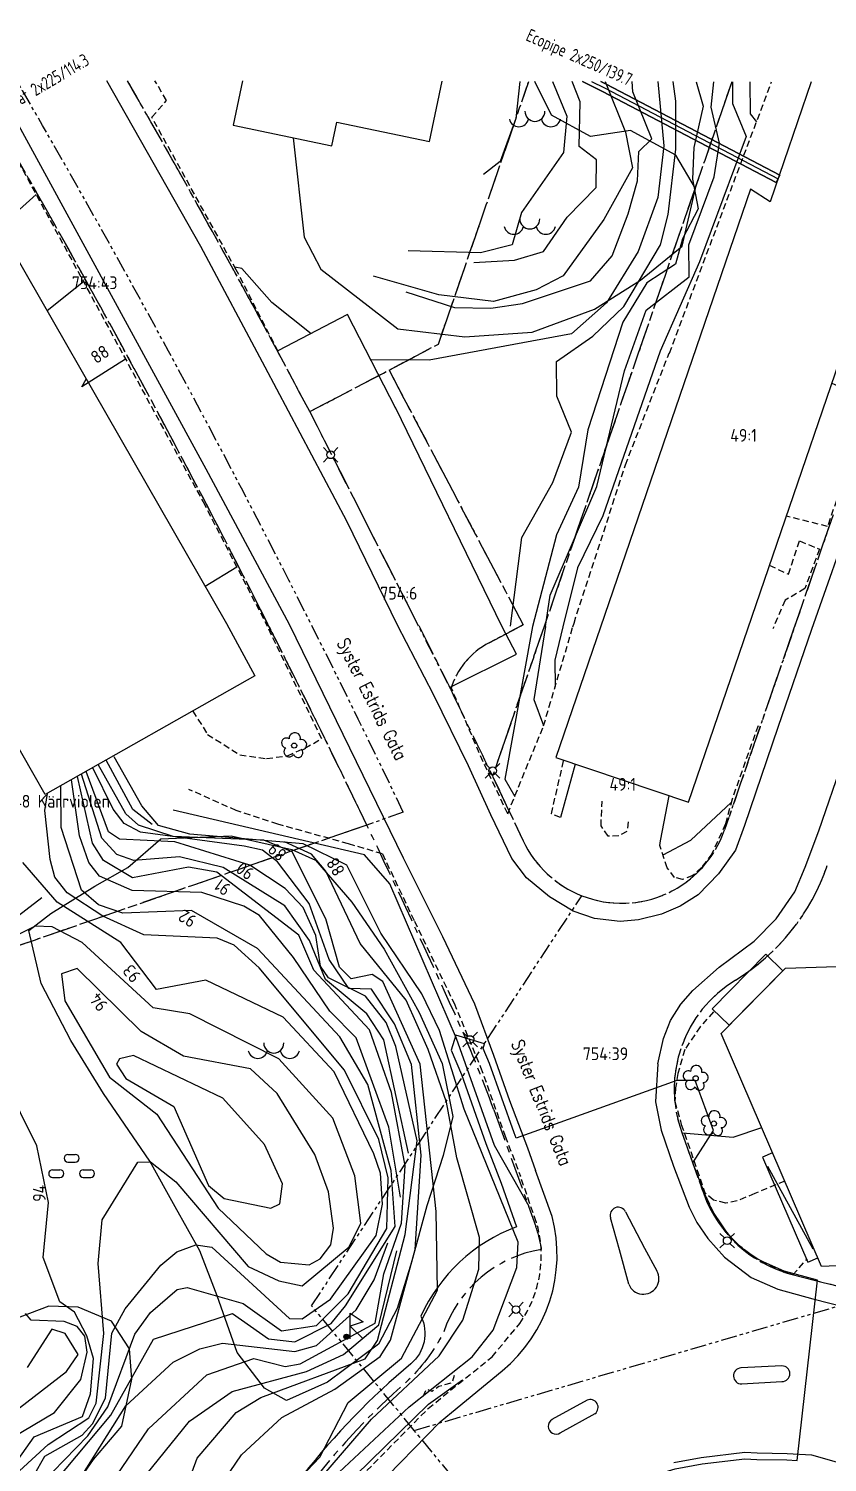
# Model space of a CAD drawing. Header units: metres. Extents: x 148035 to 148980, y 6395313 to 6395676.
# Drawn here: x 148298.3 to 148360.6, y 6395563.7 to 6395675.6 of the extents above; entities that cross this region are included whole.
import ezdxf
from ezdxf.enums import TextEntityAlignment as Align

# ---------------------------------------------------------------- set-up
doc = ezdxf.new("R2010")
doc.units = ezdxf.units.M
for name, pattern in [('CENTERX2', [4, 2.5, -0.5, 0.5, -0.5]), ('DASHED', [0.75, 0.5, -0.25]), ('PHANTOM', [2.5, 1.25, -0.25, 0.25, -0.25, 0.25, -0.25])]:
    doc.linetypes.add(name, pattern=pattern)
for name, color, linetype in [('M-BEF-BELYSNINGSSTOLPE', 4, 'Continuous'), ('M-BEF-BERGLINJE', 4, 'DASHED'), ('M-BEF-FV', 4, 'FJARRVARME'), ('M-BEF-FV-TEXT', 1, 'Continuous'), ('M-BEF-MARKLINJE', 4, 'Continuous'), ('M-BEF-MUR', 4, 'Stödmur'), ('M-BEF-NIVÅKURVA-PRIMÄR-0.5M', 250, 'Continuous'), ('M-BEF-NIVÅKURVA-PRIMÄR-1.0M', 250, 'Continuous'), ('M-BEF-STAKET', 4, 'STAKET'), ('M-BEF-STOLPAR-INMÄTT', 4, 'Continuous'), ('M-BEF-TRÄD', 4, 'Continuous'), ('M-BEF-VÄGKANT', 13, 'DASHED'), ('M-BEF-VÄGKANTSTÖD', 13, 'Continuous'), ('M-FASTIGHETSBETECKNING', 3, 'Continuous'), ('M-GATUNAMN', 3, 'Continuous'), ('M-GR-ANVÄNDNINGSGRÄNS', 4, 'CENTERX2'), ('M-GR-ARBETSOMRÅDESGRÄNS', 7, 'ARBETSOMR_GR'), ('M-GR-FASTIGHETSGRÄNS', 3, 'PHANTOM'), ('M-HUS-YTTER', 3, 'Continuous')]:
    doc.layers.add(name, color=color, linetype=linetype)
doc.styles.add('ISO', font='iso.shx', dxfattribs={"height": 2.5})
doc.styles.add('SIMPLEX8', font='simplex.shx', dxfattribs={"width": 0.8})
doc.linetypes.add('ARBETSOMR_GR', pattern='A,0.5,-0.2,["+",Standard,S=0.1,R=0,X=-0.1,Y=-0.05],-0.2', length=0.9)
doc.linetypes.add('FJARRVARME', pattern='A,0.5,-0.2,["FV",Standard,S=0.1,R=0,X=-0.1,Y=-0.05],-0.2', length=0.9)
doc.linetypes.add('STAKET', pattern='A,7,[134,morastr.shx,S=0.8,R=0,X=0,Y=0],0.6,[134,morastr.shx,S=0.8,R=0,X=0,Y=0],1', length=8.6)
doc.linetypes.add('Stödmur', pattern='A,3,[104,sma.shx,S=1,R=0,X=0,Y=0],3', length=6)

# ---------------------------------------------------------------- blocks, each defined once
blk = doc.blocks.new('PRI_P_FORNL')
blk.add_polyline3d([(-0.166667, -0.5, 0), (-0.166667, 1.5, 0), (0.833333, 0.833334, 0), (-0.166667, 0.5, 0), (0.833333, -0.5, 0)])
blk = doc.blocks.new('PRI_P_ENSTAKA')
for points in [[(-0.16, 0.11, 0), (-0.16, -0.11, 0)], [(-0.11, -0.16, 0), (-0.11, 0.16, 0)], [(-0.05, 0.19, 0), (-0.05, -0.19, 0)], [(0, -0.19, 0), (0, 0.19, 0)], [(0.05, 0.19, 0), (0.05, -0.19, 0)], [(0.11, -0.16, 0), (0.11, 0.16, 0)], [(0.16, 0.11, 0), (0.16, -0.11, 0)]]:
    blk.add_polyline3d(points)
blk.add_circle((0, 0), 0.2)
blk.add_blockref('PRI_P_FORNL', (0.47, 0.33))
blk = doc.blocks.new('PRI_M_BERG')
for centre, radius, start, end in [((-1.25, 0.43), 0.765, 192.2902, 347.7098), ((0, 0.87), 0.784, 180, 0), ((1.25, 0.43), 0.765, 192.2902, 347.7098)]:
    blk.add_arc(centre, radius, start, end)
blk = doc.blocks.new('PRI_M_LÖVSKOG')
for p, q in [((-0.29, 1.2), (0.29, 1.2)), ((-0.29, 0.6), (0.29, 0.6)), ((-1.49, 0), (-0.91, 0)), ((-1.49, -0.6), (-0.91, -0.6)), ((0.91, 0), (1.49, 0)), ((0.91, -0.6), (1.49, -0.6))]:
    blk.add_line(p, q)
for centre, start, end in [((-0.29, 0.9), 90, 180), ((0.29, 0.9), 0, 90), ((-0.29, 0.9), 180, 270), ((0.29, 0.9), 270, 0), ((-1.49, -0.3), 90, 180), ((-1.49, -0.3), 180, 270), ((-0.91, -0.3), 0, 90), ((-0.91, -0.3), 270, 0), ((0.91, -0.3), 90, 180), ((0.91, -0.3), 180, 270), ((1.49, -0.3), 0, 90), ((1.49, -0.3), 270, 0)]:
    blk.add_arc(centre, 0.3, start, end)
blk = doc.blocks.new('PRI_M_LÖVTRÄD')
blk.add_circle((0, 0), 0.2)
for centre, radius, start, end in [((-0.601762, 0.206006), 0.384732, 57.341651, 261.23001), ((0.047722, 0.56156), 0.443002, 345.022908, 184.096476), ((0.585988, 0.07036), 0.392534, 269.444378, 106.321877), ((-0.395828, -0.476108), 0.401424, 131.233971, 330.911027), ((0.306072, -0.564084), 0.367104, 196.976003, 41.224955)]:
    blk.add_arc(centre, radius, start, end)
blk = doc.blocks.new('PRI_L_BELYS')
for points in [[(-0.21, 0.21, 0), (-0.57, 0.57, 0)], [(0.21, 0.21, 0), (0.57, 0.57, 0)], [(-0.21, -0.21, 0), (-0.57, -0.57, 0)], [(0.21, -0.21, 0), (0.57, -0.57, 0)]]:
    blk.add_polyline3d(points)
blk.add_circle((0, 0), 0.3)
blk = doc.blocks.new('BEF_BEL_STOLPE')
for points in [[(-0.21, 0.21, 0), (-0.57, 0.57, 0)], [(0.21, 0.21, 0), (0.57, 0.57, 0)], [(-0.21, -0.21, 0), (-0.57, -0.57, 0)], [(0.21, -0.21, 0), (0.57, -0.57, 0)]]:
    blk.add_polyline3d(points)
blk.add_circle((0, 0), 0.3)

msp = doc.modelspace()

# ---------------------------------------------------------------- linework, layer by layer
at = {"layer": 'M-BEF-BERGLINJE', "flags": 128}
msp.add_lwpolyline([(148329.07, 6395568.8), (148329.33, 6395569.39), (148329.75, 6395569.21), (148330.28, 6395569.6), (148331.34, 6395569.89), (148331.51, 6395570.46)], dxfattribs=at)
at = {"layer": 'M-BEF-FV', "ltscale": 0.8}
for points in [[(148341.49, 6395671.51), (148343.06, 6395670.72), (148356.62, 6395663.63), (148356.92, 6395664.2)], [(148356.62, 6395663.63), (148343.06, 6395670.72), (148341.49, 6395671.51)], [(148342.21, 6395671.51), (148343.21, 6395671.01), (148356.77, 6395663.91)], [(148356.92, 6395664.2), (148343.35, 6395671.29), (148342.93, 6395671.51)], [(148342.93, 6395671.51), (148343.35, 6395671.29), (148356.92, 6395664.2), (148356.62, 6395663.63)]]:
    msp.add_lwpolyline(points, dxfattribs=at)
at = {"layer": 'M-BEF-MARKLINJE', "lineweight": -3, "flags": 128}
for points in [[(148321.06, 6395656.85), (148327.08, 6395652.2), (148332.31, 6395651.56), (148337.58, 6395651.93), (148342.45, 6395653.73), (148346.02, 6395655.99), (148349.29, 6395658.65), (148350.33, 6395663.15), (148348.78, 6395665.75), (148345.25, 6395667.68), (148342.12, 6395667.21), (148339.07, 6395668.89), (148337.77, 6395671.52)], [(148318.9, 6395667.11), (148319.78, 6395659.36), (148321.06, 6395656.85)], [(148300.45, 6395559.73), (148303.32, 6395563.87), (148305.53, 6395566.47), (148306.31, 6395570.15), (148306.13, 6395572.51), (148304.73, 6395574.69), (148302.12, 6395575.77), (148299.83, 6395575.85), (148293.97, 6395573.63)]]:
    msp.add_lwpolyline(points, dxfattribs=at)
msp.add_lwpolyline([(148321.58, 6395569.91), (148318.39, 6395568.49), (148316.68, 6395569.45), (148314.53, 6395572.24), (148312.98, 6395576.66), (148311.63, 6395580.17), (148309.7, 6395583.61), (148307.73, 6395587.18), (148304.09, 6395592.46), (148301.55, 6395596.6), (148299.24, 6395601.06), (148298.28, 6395605.2), (148299.98, 6395606.52), (148303.43, 6395608.67), (148305.99, 6395610.11), (148308.57, 6395612.36), (148314.08, 6395612.59), (148318.81, 6395611.51), (148320.65, 6395610.69), (148323.5, 6395607.41), (148326.01, 6395603.73), (148328.74, 6395598.78), (148330.54, 6395594.8), (148331.38, 6395590.66), (148330.63, 6395587.63), (148329.36, 6395583.68), (148328.16, 6395579.29), (148327.02, 6395575.67), (148325.57, 6395572.89)], close=True, dxfattribs=at)
at = {"layer": 'M-BEF-MUR', "lineweight": -3, "flags": 128}
for points in [[(148326.93, 6395645.97), (148323.15, 6395653.32), (148317.71, 6395650.46)], [(148340.93, 6395618.2), (148339.79, 6395614.01)], [(148347.6, 6395612.19), (148348.27, 6395615.72)]]:
    msp.add_lwpolyline(points, dxfattribs=at)
at = {"layer": 'M-BEF-NIVÅKURVA-PRIMÄR-0.5M', "lineweight": -3}
for points in [[(148327.7, 6395655.08), (148331.5, 6395653.86), (148334.35, 6395653.81), (148336.81, 6395654.18), (148342.14, 6395655.95), (148343.83, 6395657.9), (148345.06, 6395661.16), (148345.79, 6395663.76), (148345.9, 6395666.05), (148346.91, 6395667.03), (148345.44, 6395670.71), (148345.37, 6395671.5)], [(148333.02, 6395657.36), (148336.2, 6395657.56), (148338.46, 6395658.23), (148340.3, 6395660.92), (148342.56, 6395663.23), (148342.6, 6395665.38), (148341.24, 6395666.42), (148341.32, 6395669.93), (148340.7, 6395671.51)], [(148336.62, 6395671.52), (148336.31, 6395668.63), (148335.07, 6395665.25), (148333.78, 6395664.24)], [(148335.88, 6395628.96), (148336.76, 6395635.89), (148339.18, 6395640.18), (148340.65, 6395644.12), (148339.5, 6395646.93), (148339.47, 6395649.65), (148342.3, 6395651.61), (148344.74, 6395653.94), (148347.6, 6395658.75), (148348.19, 6395661.11), (148348.78, 6395666.22), (148348.78, 6395669.98), (148348.57, 6395671.5)], [(148338.62, 6395628.93), (148338.98, 6395631.4), (148342.63, 6395639.87), (148344.79, 6395648.92), (148346.47, 6395653.64), (148349.82, 6395656.24), (148349.81, 6395658.74), (148351.79, 6395664.06), (148352.19, 6395666.7), (148351.54, 6395669.49), (148351.76, 6395671.49)], [(148354.57, 6395671.49), (148354.6, 6395668.98), (148355.09, 6395668.36)], [(148302.55, 6395655.85), (148299.69, 6395653.6)], [(148314.51, 6395633.58), (148312.05, 6395632.06)], [(148338.62, 6395628.93), (148337.69, 6395623.24), (148338.47, 6395621.2)], [(148307.9, 6395613.48), (148306.4, 6395614.64), (148304.31, 6395618.51)], [(148327.91, 6395587.81), (148325.98, 6395596.66), (148324.67, 6395598.7), (148321.43, 6395601.37), (148320.19, 6395604.41), (148318.25, 6395607.12), (148313.45, 6395610.11), (148310.03, 6395610.95), (148306.47, 6395610.67), (148305.14, 6395611.13), (148303.97, 6395612.4), (148302.37, 6395617.41)], [(148313.55, 6395562.29), (148314.87, 6395564.24), (148318.03, 6395567.17), (148322.16, 6395569.38), (148325.7, 6395571.92), (148326.5, 6395573.2), (148328.44, 6395580.27), (148328.9, 6395587.65), (148328.14, 6395594.74), (148326.82, 6395597.9), (148325.03, 6395600.62), (148323.25, 6395600.66), (148321.72, 6395602.92), (148320.15, 6395607.3), (148317.7, 6395610.55), (148316.51, 6395611.46), (148315.09, 6395611.79), (148306.99, 6395612.87), (148305.72, 6395613.55), (148304.86, 6395614.68), (148303.26, 6395617.91)], [(148327.3, 6395584.36), (148326.39, 6395589.83), (148323.82, 6395596.82), (148321.78, 6395598.89), (148318.93, 6395603.08), (148316.28, 6395606.38), (148315.05, 6395607.1), (148311.79, 6395608.17), (148306.33, 6395608.32), (148303.79, 6395609.44), (148302.96, 6395610.51), (148302.23, 6395612.59), (148301.59, 6395616.96)], [(148299.24, 6395561.99), (148302.87, 6395565.74), (148304.44, 6395568), (148306.54, 6395573.68), (148307.78, 6395575.36), (148309.84, 6395577.16), (148310.64, 6395577.31), (148315, 6395576.05), (148318.01, 6395573.93), (148320.73, 6395574.35), (148323.21, 6395576.82), (148326.22, 6395581.93), (148326.32, 6395585.88), (148325.6, 6395588.88), (148322.91, 6395594.3), (148316.26, 6395602.28), (148314.3, 6395604.06), (148312.97, 6395604.59), (148307.25, 6395604.87), (148304.05, 6395606.31), (148301.27, 6395608.14), (148300.31, 6395609.37), (148299.94, 6395610.75), (148299.51, 6395614.57), (148299.72, 6395615.9)], [(148347.79, 6395611.1), (148349.95, 6395612.25), (148353.11, 6395615.19)], [(148337.35, 6395583.63), (148334.64, 6395588.4), (148331.66, 6395596.76), (148326.46, 6395608.83), (148324.47, 6395611.11), (148309.54, 6395614.6)], [(148295.47, 6395536.08), (148299.86, 6395541.01), (148308, 6395543.66), (148309.67, 6395544.84), (148312.25, 6395548.37), (148314.72, 6395553.64), (148320.35, 6395561.58), (148325.04, 6395567.04), (148330.31, 6395571.97), (148332.16, 6395574.76), (148333.41, 6395578.75), (148333.46, 6395581.23), (148331.69, 6395587.44), (148330.88, 6395591.8), (148329.46, 6395595.89), (148327.73, 6395599.75), (148324.14, 6395604.19), (148321.47, 6395609.83), (148320.34, 6395611.16), (148318.23, 6395612.12)], [(148297.54, 6395562.99), (148299.78, 6395565.06), (148302.95, 6395567.14), (148303.53, 6395568.27), (148304.13, 6395573.72), (148303.69, 6395579.2), (148303.99, 6395582.6), (148306.78, 6395587.11), (148307.76, 6395587.14), (148309.76, 6395585.56), (148315.4, 6395578.96), (148317.78, 6395577.83), (148319.61, 6395577.45), (148323.28, 6395580.48), (148324.2, 6395582.33), (148323.73, 6395586.03), (148322.01, 6395590.54), (148317.78, 6395595.16), (148310.84, 6395598.68), (148307.99, 6395599.16), (148302.44, 6395604.27), (148300.08, 6395605.49), (148298.77, 6395605.53), (148295.56, 6395603.95)], [(148349.31, 6395589.38), (148353.26, 6395589.05), (148355.5, 6395589.8)], [(148284.19, 6395533.59), (148287.13, 6395533.56), (148287.56, 6395534.25), (148287.47, 6395537.24), (148288.02, 6395537.75), (148288.8, 6395537.87), (148291.91, 6395536.61), (148293.17, 6395536.99), (148296.78, 6395540.82), (148297.42, 6395542.06), (148297.61, 6395543.65), (148296.6, 6395552.83), (148296.85, 6395553.76), (148305.84, 6395568.07), (148309.55, 6395571.49), (148311.63, 6395572.51), (148313.38, 6395572.97), (148319.05, 6395572.32), (148320.72, 6395572.79), (148323.83, 6395575.58), (148325.24, 6395577.91), (148326.29, 6395580.81)], [(148298.35, 6395547.51), (148299.23, 6395550.46), (148301.49, 6395552.69), (148302.13, 6395552.78), (148303.49, 6395551.19), (148303.22, 6395548.53), (148303.85, 6395547.27), (148304.66, 6395546.65), (148305.87, 6395546.58), (148306.95, 6395547.02), (148308.13, 6395548.22), (148308.68, 6395549.31), (148308.73, 6395551.17), (148307.12, 6395554.42), (148306.25, 6395557.9), (148306.42, 6395560.5), (148306.96, 6395562.12), (148310.81, 6395566.86), (148314.15, 6395569.19), (148319.95, 6395570.76), (148322.85, 6395572.09), (148325.59, 6395574.39), (148327.01, 6395580.18)], [(148296.1, 6395565.08), (148300.28, 6395567.54), (148302.34, 6395570.12), (148302.82, 6395572.26), (148302.63, 6395573.5), (148302.05, 6395574.26), (148301.03, 6395574.66), (148298.44, 6395574.75), (148298.02, 6395575.29)], [(148229.43, 6395519.08), (148232.76, 6395516.53), (148244.12, 6395515.23), (148248.79, 6395515.71), (148252.37, 6395516.57), (148260.73, 6395519.63), (148266.32, 6395520.37), (148267.57, 6395521.25), (148268.08, 6395523.08), (148269.35, 6395524.14), (148286.02, 6395526.99), (148294.61, 6395532.19), (148297.27, 6395535.15), (148298.79, 6395538.14), (148299.66, 6395538.92), (148306.97, 6395541.36), (148310.7, 6395543.66), (148314.57, 6395549.01), (148317.8, 6395555.46), (148320.37, 6395559.29), (148329.47, 6395568.21), (148332.12, 6395570.1)]]:
    msp.add_lwpolyline(points, dxfattribs=at)
msp.add_lwpolyline([(148305.84, 6395593.63), (148309.6, 6395591.46), (148312.29, 6395585.27), (148313.51, 6395584.27), (148317.17, 6395583.52), (148317.86, 6395583.85), (148318.09, 6395585.41), (148316.68, 6395588.48), (148313.42, 6395592.1), (148306.45, 6395595.44), (148305.36, 6395595.18), (148305.12, 6395594.75)], close=True, dxfattribs=at)
at = {"layer": 'M-BEF-NIVÅKURVA-PRIMÄR-1.0M', "lineweight": -3}
for points in [[(148347.39, 6395671.5), (148347.85, 6395666.47), (148347.38, 6395662.46), (148345.84, 6395658.23), (148343.37, 6395654.22), (148340.65, 6395651.79), (148329.53, 6395649.74), (148325.02, 6395649.78)], [(148343.26, 6395671.51), (148344.86, 6395667.54), (148345.41, 6395664.77), (148343.16, 6395660.72), (148339.99, 6395656.32), (148337.89, 6395655.24), (148334.55, 6395654.33), (148330.28, 6395654.84), (148325.18, 6395656.31)], [(148339.16, 6395671.51), (148340.28, 6395668.8), (148340.01, 6395665.96), (148336.73, 6395661.27), (148336, 6395658.76), (148333.54, 6395658.12), (148327.89, 6395658.28)], [(148350.38, 6395671.49), (148350.92, 6395669.57), (148350.2, 6395666.36), (148350.1, 6395663.88), (148350.54, 6395661.55), (148349.3, 6395659.21), (148348.77, 6395657.24), (148346.52, 6395655.79), (148344.64, 6395652.71), (148341.91, 6395644.3), (148341.2, 6395639.82), (148339.48, 6395636.11), (148337.59, 6395628.94)], [(148353.21, 6395671.49), (148353.22, 6395669.8), (148354.28, 6395667.22), (148350.64, 6395657.42), (148347.56, 6395650.44), (148343.1, 6395637.59), (148341.11, 6395633.53), (148339.96, 6395628.91)], [(148298.83, 6395662.68), (148297.03, 6395661.04), (148295.72, 6395660.51)], [(148320.32, 6395651.81), (148317.24, 6395654.25), (148314.91, 6395656.89), (148314.35, 6395657)], [(148305.82, 6395649.83), (148302.4, 6395647.66), (148302.75, 6395648.26)], [(148337.59, 6395628.94), (148335.44, 6395617.01), (148336.21, 6395615.66)], [(148339.97, 6395628.91), (148339.35, 6395626.32), (148339.37, 6395624.25)], [(148293.06, 6395532.8), (148300.21, 6395540.28), (148309.4, 6395543), (148312.73, 6395547.74), (148320.55, 6395561.06), (148327.96, 6395567.98), (148332.89, 6395571.91), (148334.53, 6395573.99), (148336.37, 6395578.87), (148336.47, 6395580.85), (148332.25, 6395591.25), (148330.34, 6395597.38), (148328.95, 6395600.25), (148325.75, 6395604.99), (148323.11, 6395610.29), (148319.68, 6395611.96), (148310.83, 6395612.71), (148308.4, 6395613.41), (148307.09, 6395614.94), (148304.94, 6395618.76)], [(148309.65, 6395559.14), (148311.42, 6395563.98), (148314.46, 6395567.54), (148316.39, 6395568.72), (148324.52, 6395571.75), (148325.49, 6395573.18), (148327.66, 6395581.45), (148328.59, 6395588.77), (148326.92, 6395596.14), (148326.18, 6395598.01), (148324.56, 6395600.07), (148321.67, 6395601.51), (148321.04, 6395602.4), (148320.68, 6395604.81), (148319.68, 6395606.98), (148318.29, 6395608.47), (148315.53, 6395610.29), (148309.66, 6395612.11), (148305.36, 6395612.34), (148304.5, 6395612.89), (148302.74, 6395617.62)], [(148317.42, 6395560.32), (148320.99, 6395564.06), (148323.21, 6395568.34), (148327.37, 6395571.79), (148330.18, 6395577.11), (148330.07, 6395583.24), (148328.84, 6395594.76), (148325.92, 6395601.22), (148325.08, 6395601.75), (148323.44, 6395601.43), (148322.53, 6395602.32), (148321.46, 6395606.12), (148318.83, 6395611.35), (148316.61, 6395612.25), (148309.55, 6395612.53), (148306.84, 6395613.42), (148305.84, 6395614.32), (148303.68, 6395618.15)], [(148296.13, 6395555.88), (148300.24, 6395562.06), (148304.67, 6395567.33), (148308.01, 6395573.27), (148314.18, 6395575.27), (148316.98, 6395573.31), (148319.05, 6395573.06), (148321.88, 6395574.5), (148323, 6395575.88), (148326.87, 6395582.08), (148326.57, 6395586.44), (148324.74, 6395593.17), (148322.56, 6395596.9), (148316.13, 6395603.8), (148310.97, 6395606.76), (148305.62, 6395606.56), (148303.72, 6395607.21), (148302.39, 6395608.35), (148300.8, 6395613.24), (148300.77, 6395616.5)], [(148297.39, 6395553.02), (148301.9, 6395557.87), (148307.62, 6395566.27), (148312.18, 6395570.48), (148315.85, 6395571.78), (148318.28, 6395571.13), (148319.46, 6395571.36), (148325.31, 6395574.52), (148326, 6395578.37), (148327.36, 6395582.34), (148327.65, 6395586.81), (148326.58, 6395592.55), (148324.88, 6395597.45), (148320.53, 6395602.09), (148319.36, 6395604.83), (148312.94, 6395609.74), (148310.75, 6395610.14), (148306.36, 6395609.32), (148304.09, 6395610.67), (148303.23, 6395612.01), (148302.06, 6395617.23)], [(148295.19, 6395556.6), (148299.53, 6395564.13), (148302.43, 6395565.79), (148303.25, 6395566.66), (148304.26, 6395568.66), (148304.75, 6395573.75), (148305.79, 6395575.64), (148308.58, 6395579.06), (148309.83, 6395580.09), (148311.31, 6395580.64), (148312.56, 6395580.47), (148318.63, 6395574.89), (148319.61, 6395574.87), (148321.82, 6395576.4), (148325.4, 6395581.38), (148325.88, 6395583.82), (148325.74, 6395586.25), (148325.2, 6395587.76), (148322.1, 6395594.17), (148318.12, 6395598.43), (148312.1, 6395601.31), (148308.24, 6395600.59), (148305.46, 6395604.25), (148300.49, 6395607.4), (148297.81, 6395610.5)], [(148294.65, 6395559.98), (148298.68, 6395565.65), (148302.47, 6395567.24), (148303.08, 6395569), (148303.33, 6395571.78), (148302.8, 6395573.54), (148301.84, 6395575.39), (148300.69, 6395576.2), (148299.38, 6395579.65), (148299.81, 6395583.94), (148298.9, 6395588.37), (148295.06, 6395596.05)], [(148296.17, 6395566.84), (148301.2, 6395570.76), (148302.12, 6395572.08), (148301.1, 6395573.71), (148300.07, 6395574.05), (148298.14, 6395571.07)]]:
    msp.add_lwpolyline(points, dxfattribs=at)
msp.add_lwpolyline([(148317.66, 6395592.47), (148315.59, 6395594.38), (148310.35, 6395595.39), (148307.04, 6395597.31), (148302.04, 6395602.23), (148300.82, 6395601.8), (148301.09, 6395599.69), (148304.58, 6395593.75), (148308.26, 6395590.85), (148313.05, 6395583.5), (148316.81, 6395579.93), (148317.93, 6395579.3), (148320.15, 6395579.09), (148321.02, 6395579.56), (148321.84, 6395580.65), (148322.07, 6395581.94), (148321.68, 6395584.79), (148320.59, 6395587.7)], close=True, dxfattribs=at)
at = {"layer": 'M-BEF-STAKET', "lineweight": -3, "flags": 128}
msp.add_lwpolyline([(148299.29, 6395607.74), (148291.09, 6395601.44)], dxfattribs=at)
at = {"layer": 'M-BEF-VÄGKANT', "lineweight": -3}
for points in [[(148293.6, 6395671.59), (148294.58, 6395670.53), (148311.88, 6395638.67), (148316.8, 6395629.15)], [(148317.73, 6395650.42), (148314.47, 6395656.8), (148307.87, 6395668.72), (148309.02, 6395670.03), (148308.12, 6395671.56)], [(148348.29, 6395650.3), (148356.27, 6395671.49)], [(148340.75, 6395628.91), (148340.84, 6395629.21), (148344.86, 6395641.57), (148348.27, 6395650.3)], [(148360.97, 6395647.94), (148362.05, 6395647.49), (148363.1, 6395650.15), (148364.94, 6395649.44), (148360.64, 6395636.75), (148357.41, 6395637.56)], [(148356.09, 6395633.72), (148357.58, 6395633.03), (148358.45, 6395635.62), (148360.01, 6395634.98), (148358.87, 6395631.9), (148357.32, 6395630.99), (148356.36, 6395628.75)], [(148321.14, 6395620.17), (148316.8, 6395629.15)], [(148335.66, 6395614.32), (148338.46, 6395621.18), (148340.75, 6395628.91)], [(148335.66, 6395614.32), (148333.74, 6395618.38), (148331.22, 6395624.24)], [(148311.08, 6395622.34), (148312.22, 6395620.51), (148314.75, 6395618.92), (148316.83, 6395618.62), (148318.46, 6395618.85), (148319.83, 6395619.45), (148321.14, 6395620.17)], [(148355.21, 6395621.19), (148353.18, 6395615.45), (148352.66, 6395613.52), (148351.61, 6395611.19), (148350.79, 6395610.11), (148350.12, 6395609.5), (148349.32, 6395609.17)], [(148339.79, 6395614.01), (148339.07, 6395614.31), (148340.04, 6395618.49)], [(148325.88, 6395611.18), (148323.22, 6395611.97), (148317.71, 6395613.5), (148314.47, 6395614.56), (148310.76, 6395616.22)], [(148345.08, 6395613.68), (148344.97, 6395612.92), (148344.35, 6395612.59), (148343.51, 6395612.56), (148342.95, 6395613.36), (148343.03, 6395615.29)], [(148347.55, 6395611.83), (148347.6, 6395612.19)], [(148348.12, 6395610.09), (148347.55, 6395611.83)], [(148325.88, 6395611.18), (148328.38, 6395605.93), (148331.47, 6395599.52), (148333.55, 6395594.53), (148335.47, 6395589.12), (148336.65, 6395586.02)], [(148348.69, 6395609.34), (148348.12, 6395610.09)], [(148349.32, 6395609.17), (148348.69, 6395609.34)], [(148337.89, 6395582.44), (148336.65, 6395586.02)], [(148296.75, 6395502.14), (148300.86, 6395508.08), (148304.54, 6395514.86), (148307.33, 6395521.01), (148310.06, 6395526.72), (148310.52, 6395528.33), (148310.85, 6395530.78), (148311.82, 6395537.35), (148313.89, 6395544.38), (148317.16, 6395552.16), (148321.29, 6395558.8), (148324.14, 6395562.48), (148329.46, 6395567.87), (148334.45, 6395571.91), (148336.6, 6395574.49)]]:
    msp.add_lwpolyline(points, dxfattribs=at)
at = {"layer": 'M-BEF-VÄGKANT', "color": 3, "lineweight": -3}
for points in [[(148351.72, 6395598.84), (148350.68, 6395597.66), (148349.49, 6395595.89), (148348.95, 6395594.04), (148348.77, 6395592.92), (148348.71, 6395591.85)], [(148348.71, 6395591.85), (148349.22, 6395590.05), (148350.2, 6395587.23), (148351.2, 6395584.27), (148351.77, 6395583.06), (148352.52, 6395581.85), (148353.56, 6395580.73), (148355.41, 6395579.33), (148357.3, 6395578.48), (148357.93, 6395578.3), (148359.05, 6395579.54)], [(148357.29, 6395585.63), (148354.95, 6395584.65), (148353.58, 6395584.08), (148352.69, 6395583.9), (148351.73, 6395584.14), (148351.09, 6395584.68)]]:
    msp.add_lwpolyline(points, dxfattribs=at)
at = {"layer": 'M-BEF-VÄGKANT', "lineweight": -3}
msp.add_arc((148328.99, 6395579.82), 9.29, 325.0352, 16.4264, dxfattribs=at)
at = {"layer": 'M-BEF-VÄGKANTSTÖD', "color": 1, "lineweight": -3}
msp.add_line((148331.27, 6395567.55), (148335.24, 6395570.81), dxfattribs=at)
at = {"layer": 'M-BEF-VÄGKANTSTÖD', "lineweight": -3}
for p, q in [((148330.39, 6395566.82), (148331.27, 6395567.55)), ((148325.26, 6395561.56), (148330.39, 6395566.82))]:
    msp.add_line(p, q, dxfattribs=at)
for points in [[(148295.54, 6395671.58), (148312.1, 6395641.26), (148318.59, 6395629.13)], [(148327.07, 6395629.05), (148323.11, 6395637.18), (148316.72, 6395649.19), (148311.69, 6395658.61), (148304.35, 6395671.57)], [(148375.41, 6395671.45), (148373.01, 6395667.7), (148369.32, 6395657.72), (148363.85, 6395641.42), (148359.38, 6395628.71)], [(148335.21, 6395628.96), (148326.89, 6395646.05)], [(148359.39, 6395628.71), (148356.76, 6395621.05), (148354.14, 6395613.41), (148353.45, 6395611.47), (148352.13, 6395609.62), (148350.53, 6395607.98), (148349.13, 6395607.09), (148347.68, 6395606.47), (148345.87, 6395606.02), (148344.44, 6395605.89), (148342.43, 6395606.13), (148340.77, 6395606.7), (148338.93, 6395607.83), (148337.13, 6395609.31), (148335.99, 6395610.82), (148334.34, 6395614.24), (148332.61, 6395618.05), (148329.88, 6395623.62), (148327.07, 6395629.05)], [(148331.22, 6395624.24), (148336.36, 6395626.77), (148335.21, 6395628.96)], [(148347.39, 6395594.79), (148347.84, 6395596.76), (148348.38, 6395598.16), (148349.17, 6395599.45), (148350.13, 6395600.52), (148352.17, 6395602.34), (148354.9, 6395604.36), (148356.63, 6395606.12), (148358.07, 6395608.22), (148358.9, 6395610.15), (148359.96, 6395612.99), (148361.86, 6395618.5), (148363.45, 6395623.12), (148363.7, 6395623.86), (148364.1, 6395624.53), (148364.76, 6395624.87)], [(148345.12, 6395577.56), (148344.39, 6395580.25), (148343.7, 6395582.76)], [(148344.86, 6395583.21), (148346.35, 6395580.38), (148347.32, 6395578.61)], [(148357.08, 6395571.19), (148357.08, 6395571.19), (148353.88, 6395571.04)], [(148353.94, 6395569.78), (148357.08, 6395569.97)], [(148341.86, 6395568.51), (148341.86, 6395568.51), (148339.12, 6395567)], [(148339.76, 6395565.96), (148342.48, 6395567.46)]]:
    msp.add_lwpolyline(points, dxfattribs=at)
at = {"layer": 'M-BEF-VÄGKANTSTÖD', "color": 1, "lineweight": -3}
for points in [[(148318.59, 6395629.13), (148327.5, 6395610.87), (148330.57, 6395604.74), (148333.07, 6395599.47), (148334.56, 6395595.47), (148335.81, 6395591.93), (148337.22, 6395588.22), (148337.84, 6395586.46)], [(148347.39, 6395594.79), (148347.21, 6395591.82), (148347.65, 6395589.6), (148348.61, 6395586.79), (148349.83, 6395583.59), (148350.43, 6395582.4), (148351.28, 6395581.15), (148352.58, 6395579.68), (148354.68, 6395578.09), (148356.75, 6395577.17), (148359.48, 6395576.43), (148363.67, 6395575.36), (148366.68, 6395574.7), (148369.39, 6395574.06)], [(148339.14, 6395582.85), (148337.84, 6395586.46)], [(148348.63, 6395563.64), (148350.78, 6395564.03), (148354.17, 6395564.44), (148355.13, 6395564.39), (148357.48, 6395564.36), (148359.39, 6395564.23), (148363.13, 6395563.18)]]:
    msp.add_lwpolyline(points, dxfattribs=at)
msp.add_arc((148327.79, 6395579.88), 11.73, 309.3795, 14.6762, dxfattribs=at)
at = {"layer": 'M-BEF-VÄGKANTSTÖD', "lineweight": -3}
for centre, radius, start, end in [((148344.29, 6395582.96), 0.626, 23.8052, 198.4001), ((148346.25, 6395578.01), 1.22, 201.4388, 29.2558), ((148353.92, 6395570.41), 0.629, 94.2688, 271.4316), ((148357.08, 6395570.58), 0.613, 270.5559, 90.1024), ((148342.11, 6395567.95), 0.611, 306.3656, 114.5308), ((148339.44, 6395566.47), 0.612, 120.7596, 302.3116)]:
    msp.add_arc(centre, radius, start, end, dxfattribs=at)
at = {"layer": 'M-GR-ANVÄNDNINGSGRÄNS', "lineweight": -3, "flags": 128}
for points in [[(148316.93, 6395629.15, 0.015159), (148293.84, 6395671.59)], [(148320.2, 6395645.72, 0.009109), (148305.97, 6395671.57)], [(148324.66, 6395613.43, 0.005511), (148316.91, 6395629.15)], [(148328.73, 6395629.03, 0.001745), (148331.21, 6395624.02)], [(148334.22, 6395627.67, 0.205753), (148331.21, 6395624.02)], [(148331.21, 6395624.02, 0.002354), (148334.48, 6395617.25)], [(148331.55, 6395598.65, 0.005131), (148324.66, 6395613.43)], [(148341.46, 6395607.91, 0.426444), (148352.59, 6395613.05)], [(148336.86, 6395612.21, 0.19215), (148341.46, 6395607.91)], [(148353.44, 6395601.32, 0.173953), (148360.62, 6395610.28)], [(148353.44, 6395601.32, 0.355409), (148349.25, 6395589.42)], [(148334.58, 6395591.18, 0.020177), (148331.55, 6395598.65)], [(148350.97, 6395584.64, 0.248398), (148357.88, 6395578.34)], [(148338.31, 6395580.29, 0.046548), (148337.85, 6395582.09)], [(148338.31, 6395580.29, 0.27712), (148330.65, 6395573.81, -0.084612), (148327.7, 6395569.89, 0.186007), (148308.64, 6395533.32)]]:
    msp.add_lwpolyline(points, format="xyb", dxfattribs=at)
for points in [[(148330.25, 6395651), (148337.31, 6395671.52)], [(148353.16, 6395671.49), (148338.5, 6395628.93)], [(148326.4, 6395648.97), (148330.25, 6395651)], [(148320.2, 6395645.72), (148326.4, 6395648.97)], [(148326.4, 6395648.97), (148336.87, 6395629.07)], [(148320.2, 6395645.72), (148328.67, 6395629.03)], [(148361.07, 6395637.66), (148357.99, 6395628.73)], [(148334.22, 6395627.67), (148336.66, 6395628.95)], [(148338.5, 6395628.93), (148334.48, 6395617.25)], [(148336.87, 6395629.07), (148336.66, 6395628.95)], [(148357.99, 6395628.73), (148352.59, 6395613.05)], [(148334.48, 6395617.25), (148336.86, 6395612.21)], [(148324.66, 6395613.43), (148293.67, 6395602.69)], [(148334.58, 6395591.18), (148337.85, 6395582.09)], [(148349.25, 6395589.42), (148350.97, 6395584.64)], [(148357.88, 6395578.34), (148364.28, 6395576.69)]]:
    msp.add_lwpolyline(points, dxfattribs=at)
at = {"layer": 'M-GR-ARBETSOMRÅDESGRÄNS', "ltscale": 5, "flags": 128}
msp.add_lwpolyline([(148248.01, 6395468.12), (148267.07, 6395465.09, 0.046232), (148275.72, 6395464.53, 0.198884), (148277.19, 6395464.09), (148279.24, 6395464.3), (148290.5, 6395467, -0.261751), (148291.54, 6395470.16), (148294.39, 6395472.77), (148298.96, 6395475.44), (148303.01, 6395478.59), (148306.69, 6395482.23), (148307.84, 6395483.5), (148311.3, 6395487.98), (148314.76, 6395493.88), (148317.18, 6395499.63), (148318.93, 6395505.88), (148319.95, 6395514.62), (148320.9, 6395523.65), (148322.16, 6395535.48), (148323.59, 6395541.14), (148326.12, 6395546.61), (148328.88, 6395550.78), (148333.11, 6395554.98), (148339.1, 6395559.27), (148341.28, 6395560.3), (148343.01, 6395561.27), (148346.05, 6395562.33), (148348.75, 6395563.15), (148350.85, 6395563.53), (148354.19, 6395563.94), (148355.11, 6395563.89), (148357.46, 6395563.86), (148358.27, 6395563.8), (148359.85, 6395577.89), (148357.25, 6395578.59), (148355.61, 6395579.31, -0.135863), (148352.32, 6395582.29), (148351.72, 6395583.16), (148351.21, 6395584.2), (148350.12, 6395587.04), (148351.72, 6395589.58), (148350.29, 6395593.48), (148348.86, 6395593.48), (148336.32, 6395588.98), (148336.17, 6395589.38), (148334.25, 6395594.8), (148333.75, 6395595.99), (148333.86, 6395596.35), (148331.6, 6395597.01), (148331.26, 6395595.86), (148332.06, 6395593.96), (148333.96, 6395588.57), (148335.15, 6395585.46), (148336.34, 6395582.04, 0.2017), (148328.89, 6395575.07, -0.340576), (148328.1, 6395571.35, 0.052499), (148319.67, 6395562.65, 0.105019), (148309.09, 6395541.06, 0.014503), (148308.88, 6395540.12), (148307.76, 6395539.01, 0.190552), (148305.43, 6395532.34), (148305.89, 6395529.94), (148306.11, 6395527.76, -0.090121), (148305.21, 6395521.53, 0.162289), (148304.97, 6395517.13, -0.010031), (148301.36, 6395511.42), (148299.61, 6395512.53), (148296.08, 6395506.95), (148297.62, 6395505.98, -0.013443), (148292.15, 6395498.78, -0.091041), (148278.25, 6395488.01, -0.016314), (148275.62, 6395486.8, -0.13917), (148251.49, 6395483.92), (148249.08, 6395484.3), (148232.99, 6395486.86, 0.098491), (148219.53, 6395486.33), (148217.69, 6395485.89, -0.080273), (148211.96, 6395485.43), (148208.83, 6395486.22), (148203.39, 6395489.08, 0.001379), (148199.44, 6395492.85), (148177.33, 6395520.56, 0.119084), (148169.57, 6395526.55), (148162.67, 6395529.57), (148143.21, 6395553), (148142.21, 6395552.2), (148141.59, 6395552.98), (148141.39, 6395552.83), (148135.46, 6395560.26), (148135.75, 6395562.23), (148133.42, 6395562.57), (148132.98, 6395559.6), (148139.55, 6395551.36), (148128.72, 6395542.73), (148139.62, 6395529.06), (148149.33, 6395511.19), (148154.47, 6395504.75), (148154.62, 6395502.79), (148159.8, 6395496.31), (148158.92, 6395494.32, 0.342443), (148159.57, 6395491.7), (148163.37, 6395488.7), (148164.07, 6395488.08, 0.384471), (148167.02, 6395488.1), (148167.62, 6395488.65), (148168.7, 6395487.64), (148170.94, 6395485.34), (148173.03, 6395483.12), (148175.35, 6395474.64), (148175.68, 6395470.87), (148176.9, 6395469), (148177.24, 6395464.29), (148176.88, 6395462.41), (148176.31, 6395460.83), (148176.49, 6395458.09), (148176.29, 6395456.15), (148175.33, 6395454.27), (148174.36, 6395451.43), (148174.18, 6395448.53), (148175.17, 6395447.14), (148179.18, 6395443.05), (148181.05, 6395440.67), (148181.37, 6395436.7), (148183.93, 6395431.86), (148187.18, 6395426.12), (148190.18, 6395421.04), (148191.09, 6395420.02), (148192.77, 6395417.77), (148199.53, 6395406.9), (148206.73, 6395411.36), (148193.6, 6395432.54, -0.152652), (148192.57, 6395436.52, 0.229378), (148196.83, 6395437.44, -0.397753), (148206.41, 6395436.54, -0.023274), (148212.12, 6395429.37, -0.015738), (148215.6, 6395424.24, 0.004295), (148226.8, 6395406.85, 0.004106), (148237.79, 6395390.41), (148252.28, 6395399.92), (148241.1, 6395419.38), (148227.66, 6395443.58), (148226.87, 6395445.15, -0.118279), (148225.81, 6395448.74, -0.110315), (148227.39, 6395457.98), (148230.75, 6395464.5, -0.19248), (148235.29, 6395468.33, -0.11985), (148242.83, 6395468.94), (148245.4, 6395468.53)], format="xyb", dxfattribs=at)
at = {"layer": 'M-GR-FASTIGHETSGRÄNS', "lineweight": -3}
for points in [[(148324.66, 6395613.43, 0.020654), (148293.84, 6395671.59)], [(148327.51, 6395614.44, 0.020199), (148297.32, 6395671.58)], [(148320.2, 6395645.72, 0.009109), (148305.97, 6395671.57)], [(148334.22, 6395627.67, 0.205753), (148331.21, 6395624.02)], [(148341.46, 6395607.91, 0.426444), (148352.59, 6395613.05)], [(148336.86, 6395612.21, 0.19215), (148341.46, 6395607.91)], [(148353.44, 6395601.32, 0.173953), (148360.62, 6395610.28)], [(148353.44, 6395601.32, 0.355409), (148349.25, 6395589.42)], [(148350.97, 6395584.64, 0.248398), (148357.88, 6395578.34)]]:
    msp.add_lwpolyline(points, format="xyb", dxfattribs=at)
for points in [[(148330.25, 6395651), (148337.31, 6395671.52)], [(148353.16, 6395671.49), (148334.48, 6395617.25)], [(148326.4, 6395648.97), (148330.25, 6395651)], [(148320.2, 6395645.72), (148326.4, 6395648.97)], [(148326.4, 6395648.97), (148336.87, 6395629.07)], [(148320.2, 6395645.72), (148331.21, 6395624.02)], [(148361.07, 6395637.66), (148352.59, 6395613.05)], [(148336.87, 6395629.07), (148334.22, 6395627.67)], [(148334.48, 6395617.25), (148336.86, 6395612.21)], [(148327.51, 6395614.44), (148324.66, 6395613.43)], [(148324.66, 6395613.43), (148293.67, 6395602.69)], [(148320.35, 6395575.89), (148341.46, 6395607.91)], [(148349.25, 6395589.42), (148350.97, 6395584.64)], [(148357.88, 6395578.34), (148364.28, 6395576.69)], [(148328.37, 6395566.15), (148320.35, 6395575.89)], [(148328.37, 6395566.15), (148364.28, 6395576.69)], [(148337.7, 6395554.79), (148328.37, 6395566.15)]]:
    msp.add_lwpolyline(points, dxfattribs=at)
at = {"layer": 'M-HUS-YTTER', "lineweight": -3}
for points in [[(148314.95, 6395671.55), (148314.22, 6395668.1), (148321.94, 6395666.47), (148322.33, 6395668.34), (148329.55, 6395666.82), (148330.55, 6395671.53)], [(148359.37, 6395671.48), (148356.16, 6395662.12), (148354.63, 6395663.09), (148342.9, 6395628.88), (148339.42, 6395618.71), (148349.77, 6395615.21), (148354.4, 6395628.77)], [(148354.4, 6395628.77), (148364.48, 6395658.17), (148366.18, 6395657.59), (148370.94, 6395671.46)], [(148356.35, 6395587.83), (148355.57, 6395587.49), (148359.11, 6395579.29), (148359.88, 6395579.62)], [(148355.96, 6395586.79), (148359.5, 6395580.33)]]:
    msp.add_lwpolyline(points, dxfattribs=at)
for points in [[(148291.78, 6395629.41), (148273.32, 6395661.59), (148289.71, 6395670.99), (148313.7, 6395629.18), (148315.92, 6395625.08), (148299.55, 6395615.81)], [(148352.96, 6395597.8), (148357.14, 6395602.04), (148355.83, 6395603.34), (148351.64, 6395599.09)], [(148360.17, 6395578.94), (148352.33, 6395597.15), (148357.36, 6395602.26), (148364.53, 6395602.49), (148372.45, 6395584.26), (148367.39, 6395579.27)]]:
    msp.add_lwpolyline(points, close=True, dxfattribs=at)

# ---------------------------------------------------------------- block references
at = {"layer": 'M-BEF-BELYSNINGSSTOLPE', "lineweight": -3}
for p in [(148321.84, 6395642.35), (148334.48, 6395617.67), (148332.73, 6395596.68)]:
    msp.add_blockref('PRI_L_BELYS', p, dxfattribs=at)
at = {"layer": 'M-BEF-MARKLINJE', "lineweight": -3}
for name, p in [('PRI_M_BERG', (148337.79, 6395668.31)), ('PRI_M_BERG', (148337.39, 6395659.91)), ('PRI_M_BERG', (148317.4, 6395595.54)), ('PRI_M_LÖVSKOG', (148301.61, 6395586.51)), ('PRI_P_ENSTAKA', (148323.07, 6395573.47))]:
    msp.add_blockref(name, p, dxfattribs=at)
at = {"layer": 'M-BEF-STOLPAR-INMÄTT'}
for p in [(148352.8, 6395580.97), (148336.31, 6395575.59)]:
    msp.add_blockref('BEF_BEL_STOLPE', p, dxfattribs=at)
at = {"layer": 'M-BEF-TRÄD', "lineweight": -3}
for p in [(148318.99, 6395619.64), (148350.34, 6395593.65), (148351.76, 6395590.12)]:
    msp.add_blockref('PRI_M_LÖVTRÄD', p, dxfattribs=at)

# ---------------------------------------------------------------- texts
at = {"layer": 'M-BEF-FV-TEXT', "linetype": 'Continuous', "style": 'ISO', "width": 0.8}
for s, rotation, p in [('Ecopipe 2x250/139.7', 335.9798, (148336.89, 6395674.47)), ('Polyheat 2x225/114.3', 30.6689, (148295.29, 6395667.91))]:
    msp.add_text(s, height=1, rotation=rotation, dxfattribs=at).set_placement(p, align=Align.BOTTOM_LEFT)
at = {"layer": 'M-BEF-NIVÅKURVA-PRIMÄR-1.0M', "lineweight": -3, "style": 'ISO'}
for s, rotation, p in [('88        ', 33.3724, (148303.53, 6395649.41)), ('89        ', 138.0114, (148318.5, 6395611.27)), ('88        ', 121.9105, (148323.01, 6395609.86)), ('90        ', 144.8813, (148315.97, 6395609.89)), ('91        ', 144.6767, (148314.15, 6395608.66)), ('92        ', 148.324, (148311.46, 6395606.22)), ('93        ', 129.8408, (148307.11, 6395601.66)), ('94        ', 127.8982, (148304.52, 6395599.38)), ('94        ', 88.4566, (148299.58, 6395583.99))]:
    msp.add_text(s, height=1, rotation=rotation, dxfattribs=at).set_placement(p)
at = {"layer": 'M-FASTIGHETSBETECKNING', "lineweight": -3, "style": 'ISO'}
for s, p in [('754:43', (148303.41, 6395655.29)), ('49:1', (148354.08, 6395643.37)), ('754:6', (148327.16, 6395631.04)), ('49:1', (148344.65, 6395616.11)), ('754:39', (148343.3, 6395595.07))]:
    msp.add_text(s, height=1, dxfattribs=at).set_placement(p, align=Align.CENTER)
at = {"layer": 'M-FASTIGHETSBETECKNING', "color": 55, "lineweight": -3, "style": 'ISO'}
msp.add_text('Kv 48 Kärrviolen', height=1, dxfattribs=at).set_placement((148299.86, 6395614.79), align=Align.CENTER)
at = {"layer": 'M-GATUNAMN', "lineweight": -3, "style": 'SIMPLEX8', "width": 0.8}
for rotation, p in [(296.6051, (148325.08, 6395623.26)), (291.6741, (148338.32, 6395591.74))]:
    msp.add_text('Syster Estrids Gata', height=1, rotation=rotation, dxfattribs=at).set_placement(p, align=Align.MIDDLE_CENTER)

doc.saveas('drawing.dxf')
